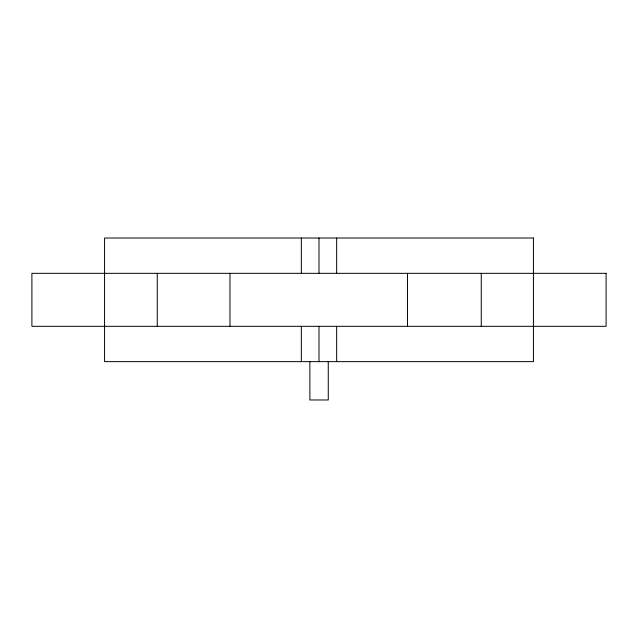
<?xml version="1.0" encoding="UTF-8"?>
<svg xmlns="http://www.w3.org/2000/svg" width="638" height="638" viewBox="0 0 638 638"><rect width="100%" height="100%" fill="white"/><g stroke="black" fill="none" stroke-linecap="round" stroke-linejoin="round"><path stroke-width="0.96" d="M481.259 273.335L481.259 326.321M407.507 273.335L407.507 326.321M336.657 238.022L336.657 273.335M336.657 326.321L336.657 361.642M328.267 361.379L328.267 399.978L309.869 399.978L309.869 361.379M319 238.022L319 273.335M319 326.321L319 361.642M301.343 238.022L301.343 273.335M301.343 326.321L301.343 361.642M229.975 273.335L229.975 326.321M157.259 273.335L157.259 326.321M533.432 238.022L104.568 238.022L104.568 361.642L533.432 361.642L533.432 238.022M606.1 273.335L31.9 273.335L31.9 326.321L606.1 326.321L606.1 273.335"/></g></svg>
